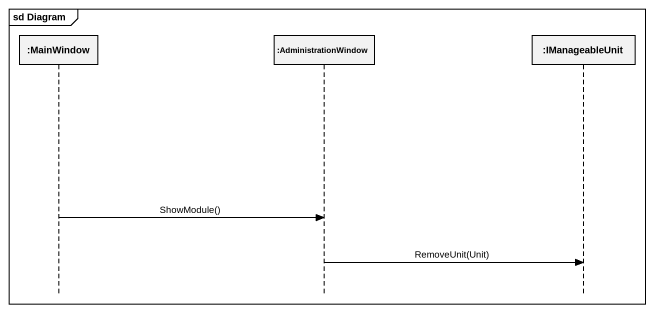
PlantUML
@startuml
mainframe sd Diagram
hide footbox
participant ":MainWindow" as MainWindow
participant ":AdministrationWindow" as AdministrationWindow
participant ":IManageableUnit" as IManageableUnit

MainWindow -> AdministrationWindow : ShowModule()
AdministrationWindow -> IManageableUnit : RemoveUnit(Unit)
@enduml
